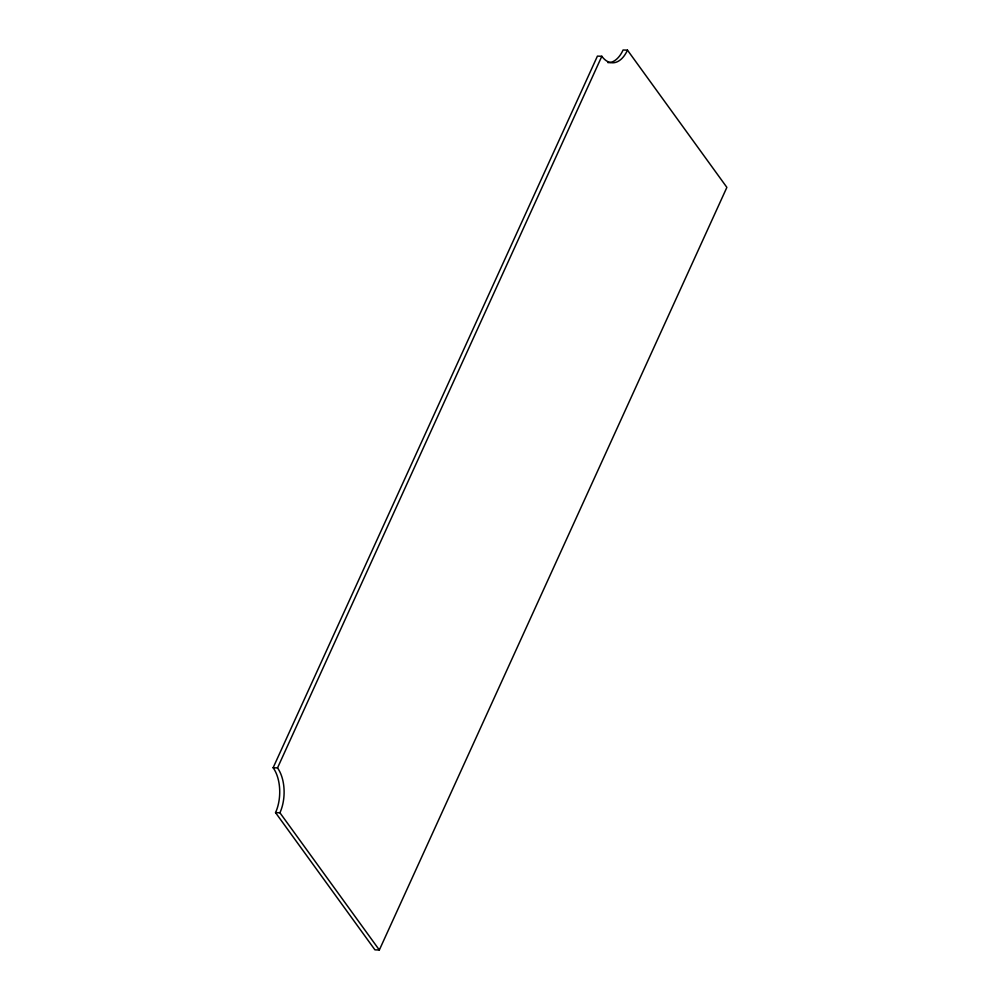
<?xml version="1.0" encoding="UTF-8"?>
<svg xmlns="http://www.w3.org/2000/svg" width="1000" height="1000" viewBox="0 0 1000 1000"><rect width="100%" height="100%" fill="white"/><g stroke="black" fill="none" stroke-linecap="round" stroke-linejoin="round"><path stroke-width="1.5" d="M273.125 767.75L597.425 56.125L601.825 56.275A32.038 18.2 -88 0 0 627.475 50.15L726.875 187.375L379.338 950L374.938 949.85L275.538 812.625A32.038 18.2 -88 0 0 273.125 767.75L277.512 767.913L601.825 56.275M627.475 50.15L623.088 50A32.038 18.2 -88 0 1 607.913 62.638M275.538 812.625L279.925 812.775L379.338 950M277.512 767.913A32.038 18.2 -88 0 1 279.925 812.775"/></g></svg>
